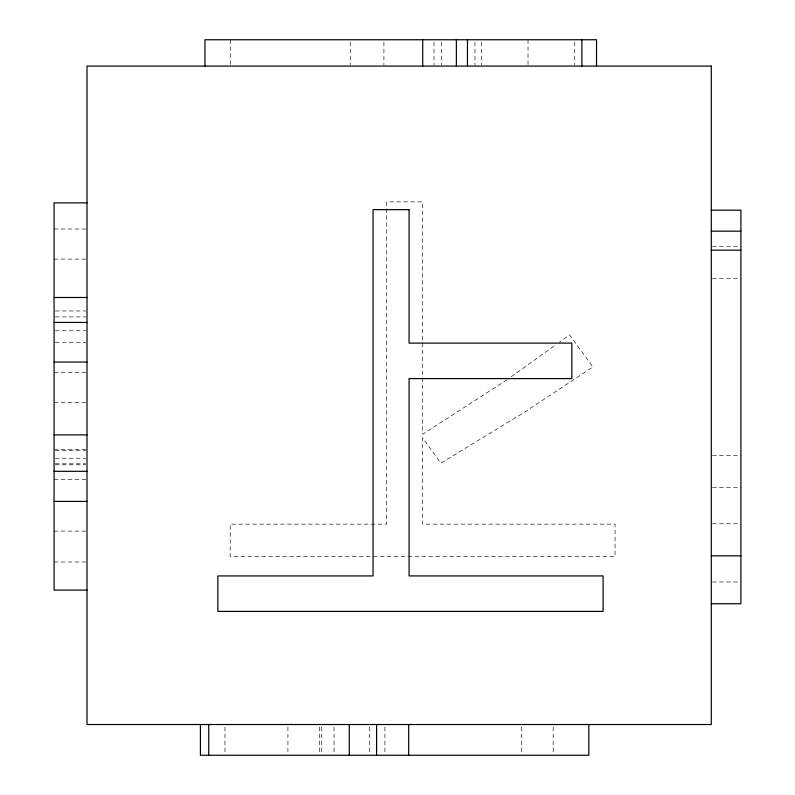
<?xml version="1.0" encoding="UTF-8"?>
<svg xmlns="http://www.w3.org/2000/svg" width="795" height="795" viewBox="0 0 795 795"><rect width="100%" height="100%" fill="white"/><g stroke="black" fill="none" stroke-linecap="round" stroke-linejoin="round"><path stroke-width="0.6" stroke-dasharray="3.98 2.98" d="M507.14 379.692L422.632 434.279L422.632 201.87L386.599 201.87L386.599 524.153L230.202 524.153L230.202 556.619L615.052 556.619L615.052 524.153L422.632 524.153L422.632 437.846L440.837 463.187L524.183 412.406L592.881 366.972L569.518 334.904L559.461 342.128M511.165 376.8L555.437 345.01M54.09 229.01L85.79 229.01M712.519 246.619L740.91 246.619M54.09 259.1L85.79 259.1M712.519 278.29L740.91 278.29M55.302 310.964L85.79 310.964M55.302 316.907L85.79 316.907M55.302 330.76L85.79 330.76M55.302 342.436L85.79 342.436M54.09 372.338L85.79 372.338M54.09 402.429L85.79 402.429M54.09 449.543L85.79 449.543M55.302 450.725L85.79 450.725M712.519 455.664L740.91 455.664M55.302 458.248L85.79 458.248M55.302 463.793L85.79 463.793M55.302 464.787L85.79 464.787M54.09 479.633L85.79 479.633M712.519 487.345L740.91 487.345M712.519 523.766L739.678 523.766M54.09 531.1L85.79 531.1M54.09 561.986L85.79 561.986M712.519 581.97L739.678 581.97M574.745 42.145L574.745 64.892M553.191 726.978L553.191 752.795M528.029 39.75L528.029 64.892M521.52 726.978L521.52 752.795M481.512 42.145L481.512 64.892M474.973 42.145L474.973 64.892M441.324 42.145L441.324 64.892M433.991 42.145L433.991 64.892M384.919 726.978L384.919 752.795M383.906 42.145L383.906 64.892M369.675 726.978L369.675 752.795M350.257 42.145L350.257 64.892M334.039 726.978L334.039 752.795M321.369 726.978L321.369 752.795M319.59 726.978L319.59 752.795M287.919 726.978L287.919 752.795M230.292 39.75L230.292 64.892M224.965 726.978L224.965 754.018"/><path stroke-width="1.19" d="M87.003 202.874L54.09 202.874L54.09 590.099L87.003 590.099M711.287 210.188L740.91 210.188L740.91 603.743L711.287 603.743M711.287 231.176L740.91 231.176M711.287 250.177L740.91 250.177M54.09 297.499L87.003 297.499M54.09 322.442L87.003 322.442M54.09 362.043L87.003 362.043M54.09 434.895L87.003 434.895M54.09 471.316L87.003 471.316M54.09 501.406L87.003 501.406M711.287 555.834L740.91 555.834M596.528 66.084L596.528 39.75L204.951 39.75L204.951 66.084M588.827 724.523L588.827 755.25L200.419 755.25L200.419 724.523M581.88 39.75L581.88 66.084M467.45 39.75L467.45 66.084M456.37 39.75L456.37 66.084M422.711 39.75L422.711 66.084M408.68 724.523L408.68 755.25M376.601 724.523L376.601 755.25M349.283 724.523L349.283 755.25M208.727 724.523L208.727 755.25M711.287 66.084L87.003 66.084L87.003 724.523L711.287 724.523L711.287 66.084M409.087 209.642L373.064 209.642L373.064 575.928L217.86 575.928L217.86 611.405L603.097 611.405L603.097 575.928L409.087 575.928L409.087 378.589L571.814 378.589L571.814 343.112L409.087 343.112L409.087 209.642"/></g></svg>
